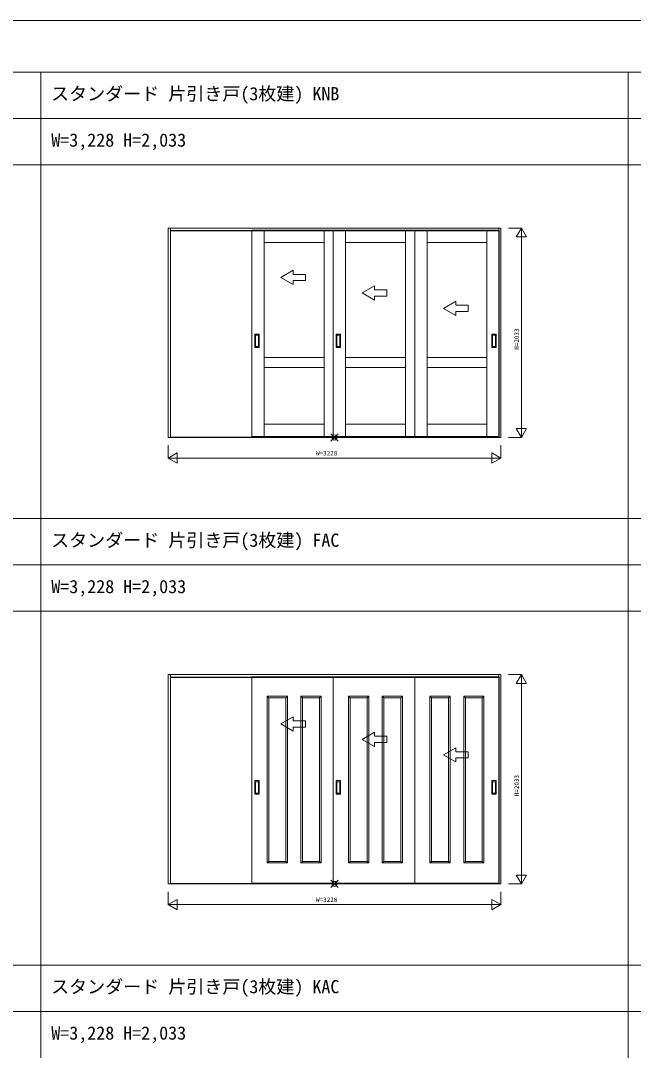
# Model space of a CAD drawing. Units: millimetres, scale not verified. Extents: x -14341 to 14341, y -10000 to 10000.
# Drawn here: x 2562 to 8510, y 1 to 10000 of the extents above; entities that cross this region are included whole.
import ezdxf
from ezdxf.enums import TextEntityAlignment as Align

# ---------------------------------------------------------------- set-up
doc = ezdxf.new("R2010")
doc.units = ezdxf.units.MM
doc.header["$LTSCALE"] = 50
doc.layers.add('0-0_0', color=7, linetype='Continuous')
for name, color, linetype, lineweight in [('0-1_YKK_F1', 7, 'Continuous', 18), ('0-2_YKK_IN', 1, 'Continuous', 18), ('0-3_YKK_A1', 4, 'Continuous', 18), ('0-4_YKK_N1', 2, 'Continuous', 18)]:
    doc.layers.add(name, color=color, linetype=linetype, lineweight=lineweight)
doc.styles.add('ＭＳ ゴシック', font='')
doc.styles.get('ＭＳ ゴシック').set_extended_font_data('MS Gothic')

msp = doc.modelspace()

# ---------------------------------------------------------------- linework, layer by layer
at = {"layer": '0-1_YKK_F1'}
for p, q in [((-14340.51, 10000), (14340.51, 10000)), ((-14340.51, 9500), (14159.49, 9500)), ((2759.49, -10000), (2759.49, 9500)), ((8459.49, -10000), (8459.49, 9500)), ((-14340.51, 9050), (14159.49, 9050)), ((-14340.51, 8600), (14159.49, 8600)), ((-14340.51, 5165), (14159.49, 5165)), ((-14340.51, 4715), (14159.49, 4715)), ((-14340.51, 4265), (14159.49, 4265)), ((-14340.51, 830), (14159.49, 830)), ((-14340.51, 380), (14159.49, 380))]:
    msp.add_line(p, q, dxfattribs=at)
at = {"layer": '0-2_YKK_IN'}
for p, q in [((5574.14, 5917.14), (5644.85, 5987.86)), ((5574.14, 5987.86), (5644.85, 5917.14)), ((5574.14, 1582.14), (5644.85, 1652.86)), ((5574.14, 1652.86), (5644.85, 1582.14))]:
    msp.add_line(p, q, dxfattribs=at)
for centre in [(5609.49, 5952.5), (5609.49, 1617.5)]:
    msp.add_circle(centre, 25, dxfattribs=at)
at = {"layer": '0-3_YKK_A1'}
for p, q in [((3995.49, 7985.5), (7223.49, 7985.5)), ((3995.49, 5952.5), (3995.49, 7985.5)), ((4015.49, 7985.5), (4015.49, 7955.5)), ((4015.49, 7961.5), (7203.49, 7961.5)), ((4015.49, 7958.5), (7203.49, 7958.5)), ((4015.49, 5956.5), (4015.49, 7955.5)), ((7203.49, 7985.5), (7203.49, 7955.5)), ((7203.49, 5956.5), (7203.49, 7955.5)), ((7223.49, 5952.5), (7223.49, 7985.5)), ((5086.99, 7506), (5206.99, 7575.28)), ((5086.99, 7506), (5206.99, 7436.72)), ((5206.99, 7536), (5206.99, 7575.28)), ((5206.99, 7436.72), (5206.99, 7476)), ((5876.99, 7356), (5996.99, 7425.28)), ((5996.99, 7386), (5996.99, 7425.28)), ((5876.99, 7356), (5996.99, 7286.72)), ((5996.99, 7286.72), (5996.99, 7326)), ((6666.99, 7206), (6786.99, 7275.28)), ((6666.99, 7206), (6786.99, 7136.72)), ((6786.99, 7236), (6786.99, 7275.28)), ((6786.99, 7136.72), (6786.99, 7176)), ((4835.99, 6826.5), (4835.99, 6954.5)), ((4876.99, 6955.5), (4836.99, 6955.5)), ((4841.99, 6836.5), (4841.99, 6944.5)), ((4842.99, 6945.5), (4870.99, 6945.5)), ((4871.99, 6944.5), (4871.99, 6836.5)), ((4877.99, 6826.5), (4877.99, 6954.5)), ((5625.99, 6826.5), (5625.99, 6954.5)), ((5666.99, 6955.5), (5626.99, 6955.5)), ((5631.99, 6836.5), (5631.99, 6944.5)), ((5632.99, 6945.5), (5660.99, 6945.5)), ((5661.99, 6944.5), (5661.99, 6836.5)), ((5667.99, 6826.5), (5667.99, 6954.5)), ((7135.99, 6826.5), (7135.99, 6954.5)), ((7136.99, 6955.5), (7176.99, 6955.5)), ((7141.99, 6944.5), (7141.99, 6836.5)), ((7170.99, 6945.5), (7142.99, 6945.5)), ((7171.99, 6836.5), (7171.99, 6944.5)), ((7177.99, 6826.5), (7177.99, 6954.5)), ((4876.99, 6825.5), (4836.99, 6825.5)), ((4870.99, 6835.5), (4842.99, 6835.5)), ((5666.99, 6825.5), (5626.99, 6825.5)), ((5660.99, 6835.5), (5632.99, 6835.5)), ((7136.99, 6825.5), (7176.99, 6825.5)), ((7142.99, 6835.5), (7170.99, 6835.5)), ((4926.99, 6730.5), (5506.99, 6730.5)), ((5716.99, 6730.5), (6296.99, 6730.5)), ((6506.99, 6730.5), (7086.99, 6730.5)), ((5506.99, 6630.5), (4926.99, 6630.5)), ((6296.99, 6630.5), (5716.99, 6630.5)), ((7086.99, 6630.5), (6506.99, 6630.5)), ((4926.99, 6080.5), (5506.99, 6080.5)), ((5716.99, 6080.5), (6296.99, 6080.5)), ((6506.99, 6080.5), (7086.99, 6080.5)), ((7223.49, 5952.5), (3995.49, 5952.5)), ((4015.49, 5952.5), (4015.49, 5956.5)), ((7203.49, 5956.5), (4015.49, 5956.5)), ((5506.99, 5960.5), (4926.99, 5960.5)), ((6296.99, 5960.5), (5716.99, 5960.5)), ((7086.99, 5960.5), (6506.99, 5960.5)), ((7203.49, 5952.5), (7203.49, 5956.5)), ((3995.49, 3650.5), (7223.49, 3650.5)), ((3995.49, 1617.5), (3995.49, 3650.5)), ((4015.49, 3650.5), (4015.49, 3620.5)), ((4015.49, 3626.5), (7203.49, 3626.5)), ((4015.49, 3623.5), (7203.49, 3623.5)), ((4015.49, 1621.5), (4015.49, 3620.5)), ((4806.99, 3629.5), (5596.99, 3629.5)), ((4806.99, 1625.5), (4806.99, 3629.5)), ((5596.99, 3629.5), (6386.99, 3629.5)), ((5596.99, 1625.5), (5596.99, 3629.5)), ((6386.99, 1625.5), (6386.99, 3629.5)), ((7203.49, 3650.5), (7203.49, 3620.5)), ((7203.49, 1621.5), (7203.49, 3620.5)), ((7223.49, 1617.5), (7223.49, 3650.5)), ((4954.89, 3441), (4954.89, 1821)), ((5151.29, 3441), (4954.89, 3441)), ((4970.89, 3425), (4954.89, 3441)), ((4970.89, 3425), (4970.89, 1837)), ((5135.29, 3425), (4970.89, 3425)), ((5135.29, 3425), (5151.29, 3441)), ((5282.69, 3441), (5282.69, 1821)), ((5479.09, 3441), (5282.69, 3441)), ((5298.69, 3425), (5282.69, 3441)), ((5298.69, 3425), (5298.69, 1837)), ((5463.09, 3425), (5298.69, 3425)), ((5463.09, 3425), (5479.09, 3441)), ((5744.89, 3441), (5744.89, 1821)), ((5941.29, 3441), (5744.89, 3441)), ((5760.89, 3425), (5744.89, 3441)), ((5760.89, 3425), (5760.89, 1837)), ((5925.29, 3425), (5760.89, 3425)), ((5925.29, 3425), (5941.29, 3441)), ((6072.69, 3441), (6072.69, 1821)), ((6269.09, 3441), (6072.69, 3441)), ((6088.69, 3425), (6072.69, 3441)), ((6088.69, 3425), (6088.69, 1837)), ((6253.09, 3425), (6088.69, 3425)), ((6253.09, 3425), (6269.09, 3441)), ((6534.89, 3441), (6534.89, 1821)), ((6731.29, 3441), (6534.89, 3441)), ((6550.89, 3425), (6534.89, 3441)), ((6550.89, 3425), (6550.89, 1837)), ((6715.29, 3425), (6550.89, 3425)), ((6715.29, 3425), (6731.29, 3441)), ((6862.69, 3441), (6862.69, 1821)), ((7059.09, 3441), (6862.69, 3441)), ((6878.69, 3425), (6862.69, 3441)), ((6878.69, 3425), (6878.69, 1837)), ((7043.09, 3425), (6878.69, 3425)), ((7043.09, 3425), (7059.09, 3441)), ((5086.99, 3171), (5206.99, 3240.28)), ((5206.99, 3201), (5206.99, 3240.28)), ((5086.99, 3171), (5206.99, 3101.72)), ((5206.99, 3101.72), (5206.99, 3141)), ((5876.99, 3021), (5996.99, 3090.28)), ((5876.99, 3021), (5996.99, 2951.72)), ((5996.99, 3051), (5996.99, 3090.28)), ((5996.99, 2951.72), (5996.99, 2991)), ((6666.99, 2871), (6786.99, 2940.28)), ((6786.99, 2901), (6786.99, 2940.28)), ((6666.99, 2871), (6786.99, 2801.72)), ((6786.99, 2801.72), (6786.99, 2841)), ((4835.99, 2491.5), (4835.99, 2619.5)), ((4876.99, 2620.5), (4836.99, 2620.5)), ((4841.99, 2501.5), (4841.99, 2609.5)), ((4842.99, 2610.5), (4870.99, 2610.5)), ((4871.99, 2609.5), (4871.99, 2501.5)), ((4877.99, 2491.5), (4877.99, 2619.5)), ((5625.99, 2491.5), (5625.99, 2619.5)), ((5666.99, 2620.5), (5626.99, 2620.5)), ((5631.99, 2501.5), (5631.99, 2609.5)), ((5632.99, 2610.5), (5660.99, 2610.5)), ((5661.99, 2609.5), (5661.99, 2501.5)), ((5667.99, 2491.5), (5667.99, 2619.5)), ((7135.99, 2491.5), (7135.99, 2619.5)), ((7136.99, 2620.5), (7176.99, 2620.5)), ((7141.99, 2609.5), (7141.99, 2501.5)), ((7170.99, 2610.5), (7142.99, 2610.5)), ((7171.99, 2501.5), (7171.99, 2609.5)), ((7177.99, 2491.5), (7177.99, 2619.5)), ((4870.99, 2500.5), (4842.99, 2500.5)), ((5660.99, 2500.5), (5632.99, 2500.5)), ((7142.99, 2500.5), (7170.99, 2500.5)), ((4876.99, 2490.5), (4836.99, 2490.5)), ((5666.99, 2490.5), (5626.99, 2490.5)), ((7136.99, 2490.5), (7176.99, 2490.5)), ((4970.89, 1837), (4954.89, 1821)), ((5135.29, 1837), (5151.29, 1821)), ((5298.69, 1837), (5282.69, 1821)), ((5463.09, 1837), (5479.09, 1821)), ((5760.89, 1837), (5744.89, 1821)), ((5925.29, 1837), (5941.29, 1821)), ((6088.69, 1837), (6072.69, 1821)), ((6253.09, 1837), (6269.09, 1821)), ((6550.89, 1837), (6534.89, 1821)), ((6715.29, 1837), (6731.29, 1821)), ((6878.69, 1837), (6862.69, 1821)), ((7043.09, 1837), (7059.09, 1821)), ((7223.49, 1617.5), (3995.49, 1617.5)), ((4015.49, 1617.5), (4015.49, 1621.5)), ((7203.49, 1621.5), (4015.49, 1621.5)), ((5596.99, 1625.5), (4806.99, 1625.5)), ((6386.99, 1625.5), (5596.99, 1625.5)), ((7206.99, 1625.5), (6386.99, 1625.5)), ((7203.49, 1617.5), (7203.49, 1621.5))]:
    msp.add_line(p, q, dxfattribs=at)
for points in [[(4926.99, 5960.5), (4806.99, 5960.5), (4806.99, 7964.5), (4926.99, 7964.5)], [(5506.99, 7844.5), (4926.99, 7844.5), (4926.99, 7964.5), (5506.99, 7964.5)], [(5716.99, 5960.5), (5596.99, 5960.5), (5596.99, 7964.5), (5716.99, 7964.5)], [(6296.99, 7844.5), (5716.99, 7844.5), (5716.99, 7964.5), (6296.99, 7964.5)], [(6506.99, 5960.5), (6386.99, 5960.5), (6386.99, 7964.5), (6506.99, 7964.5)], [(7086.99, 7844.5), (6506.99, 7844.5), (6506.99, 7964.5), (7086.99, 7964.5)], [(7206.99, 5960.5), (7086.99, 5960.5), (7086.99, 7964.5), (7206.99, 7964.5)]]:
    msp.add_lwpolyline(points, close=True, dxfattribs=at)
for points in [[(5596.99, 5960.5), (5506.99, 5960.5), (5506.99, 7964.5), (5596.99, 7964.5)], [(6386.99, 5960.5), (6296.99, 5960.5), (6296.99, 7964.5), (6386.99, 7964.5)], [(5206.99, 7536), (5326.99, 7536), (5326.99, 7476), (5206.99, 7476)], [(5996.99, 7386), (6116.99, 7386), (6116.99, 7326), (5996.99, 7326)], [(6786.99, 7236), (6906.99, 7236), (6906.99, 7176), (6786.99, 7176)], [(6386.99, 3629.5), (7206.99, 3629.5), (7206.99, 1625.5)], [(4954.89, 1821), (5151.29, 1821), (5151.29, 3441)], [(4970.89, 1837), (5135.29, 1837), (5135.29, 3425)], [(5282.69, 1821), (5479.09, 1821), (5479.09, 3441)], [(5298.69, 1837), (5463.09, 1837), (5463.09, 3425)], [(5744.89, 1821), (5941.29, 1821), (5941.29, 3441)], [(5760.89, 1837), (5925.29, 1837), (5925.29, 3425)], [(6072.69, 1821), (6269.09, 1821), (6269.09, 3441)], [(6088.69, 1837), (6253.09, 1837), (6253.09, 3425)], [(6534.89, 1821), (6731.29, 1821), (6731.29, 3441)], [(6550.89, 1837), (6715.29, 1837), (6715.29, 3425)], [(6862.69, 1821), (7059.09, 1821), (7059.09, 3441)], [(6878.69, 1837), (7043.09, 1837), (7043.09, 3425)], [(5206.99, 3201), (5326.99, 3201), (5326.99, 3141), (5206.99, 3141)], [(5996.99, 3051), (6116.99, 3051), (6116.99, 2991), (5996.99, 2991)], [(6786.99, 2901), (6906.99, 2901), (6906.99, 2841), (6786.99, 2841)]]:
    msp.add_lwpolyline(points, dxfattribs=at)
for centre, start, end in [((4836.99, 6954.5), 90, 180), ((4842.99, 6944.5), 90, 180), ((4870.99, 6944.5), 0, 90), ((4876.99, 6954.5), 0, 90), ((5626.99, 6954.5), 90, 180), ((5632.99, 6944.5), 90, 180), ((5660.99, 6944.5), 0, 90), ((5666.99, 6954.5), 0, 90), ((7136.99, 6954.5), 90, 180), ((7142.99, 6944.5), 90, 180), ((7170.99, 6944.5), 360, 90), ((7176.99, 6954.5), 0, 90), ((4836.99, 6826.5), 180, 270), ((4842.99, 6836.5), 180, 270), ((4870.99, 6836.5), 270, 0), ((4876.99, 6826.5), 270, 0), ((5626.99, 6826.5), 180, 270), ((5632.99, 6836.5), 180, 270), ((5660.99, 6836.5), 270, 0), ((5666.99, 6826.5), 270, 0), ((7136.99, 6826.5), 180, 270), ((7142.99, 6836.5), 180, 270), ((7170.99, 6836.5), 270, 360), ((7176.99, 6826.5), 270, 0), ((4836.99, 2619.5), 90, 180), ((4842.99, 2609.5), 90, 180), ((4870.99, 2609.5), 0, 90), ((4876.99, 2619.5), 0, 90), ((5626.99, 2619.5), 90, 180), ((5632.99, 2609.5), 90, 180), ((5660.99, 2609.5), 0, 90), ((5666.99, 2619.5), 0, 90), ((7136.99, 2619.5), 90, 180), ((7142.99, 2609.5), 90, 180), ((7170.99, 2609.5), 360, 90), ((7176.99, 2619.5), 0, 90), ((4842.99, 2501.5), 180, 270), ((4870.99, 2501.5), 270, 0), ((5632.99, 2501.5), 180, 270), ((5660.99, 2501.5), 270, 0), ((7142.99, 2501.5), 180, 270), ((7170.99, 2501.5), 270, 360), ((4836.99, 2491.5), 180, 270), ((4876.99, 2491.5), 270, 0), ((5626.99, 2491.5), 180, 270), ((5666.99, 2491.5), 270, 0), ((7136.99, 2491.5), 180, 270), ((7176.99, 2491.5), 270, 0)]:
    msp.add_arc(centre, 1, start, end, dxfattribs=at)
at = {"layer": '0-4_YKK_N1'}
for p, q in [((7298.49, 7985.5), (7423.49, 7985.5)), ((7373.49, 7898.9), (7473.49, 7898.9)), ((7423.49, 7985.5), (7423.49, 5952.5)), ((7373.49, 6039.1), (7473.49, 6039.1)), ((7298.49, 5952.5), (7423.49, 5952.5)), ((3995.49, 5752.5), (4082.09, 5802.5)), ((4082.09, 5802.5), (4082.09, 5702.5)), ((7136.89, 5802.5), (7223.49, 5752.5)), ((7223.49, 5877.5), (7223.49, 5752.5)), ((3995.49, 5752.5), (4082.09, 5702.5)), ((7298.49, 3650.5), (7423.49, 3650.5)), ((7423.49, 3650.5), (7423.49, 1617.5)), ((7373.49, 3563.9), (7473.49, 3563.9)), ((7373.49, 1704.1), (7473.49, 1704.1)), ((7298.49, 1617.5), (7423.49, 1617.5)), ((7223.49, 1542.5), (7223.49, 1417.5)), ((3995.49, 1417.5), (4082.09, 1467.5)), ((3995.49, 1417.5), (4082.09, 1367.5)), ((4082.09, 1467.5), (4082.09, 1367.5)), ((7136.89, 1467.5), (7223.49, 1417.5))]:
    msp.add_line(p, q, dxfattribs=at)
for points in [[(7373.49, 7898.9), (7423.49, 7985.5), (7473.49, 7898.9)], [(7373.49, 6039.1), (7423.49, 5952.5), (7473.49, 6039.1)], [(3995.49, 5877.5), (3995.49, 5752.5), (7223.49, 5752.5)], [(7136.89, 5802.5), (7136.89, 5702.5), (7223.49, 5752.5)], [(7373.49, 3563.9), (7423.49, 3650.5), (7473.49, 3563.9)], [(7373.49, 1704.1), (7423.49, 1617.5), (7473.49, 1704.1)], [(3995.49, 1542.5), (3995.49, 1417.5), (7223.49, 1417.5)], [(7136.89, 1467.5), (7136.89, 1367.5), (7223.49, 1417.5)]]:
    msp.add_lwpolyline(points, dxfattribs=at)

# ---------------------------------------------------------------- texts
at = {"layer": '0-0_0', "style": 'ＭＳ ゴシック'}
for s, p in [('スタンダード 片引き戸(3枚建) KNB', (2857.49, 9187.5)), ('W=3,228 H=2,033', (2859.49, 8737.5)), ('スタンダード 片引き戸(3枚建) FAC', (2857.49, 4852.5)), ('W=3,228 H=2,033', (2859.49, 4402.5)), ('スタンダード 片引き戸(3枚建) KAC', (2857.49, 517.5)), ('W=3,228 H=2,033', (2859.49, 67.5))]:
    msp.add_text(s, height=128.3, dxfattribs=at).set_placement(p, align=Align.BOTTOM_LEFT)
at = {"layer": '0-4_YKK_N1', "color": 7, "style": 'ＭＳ ゴシック'}
for p in [(7411.49, 6804), (7411.49, 2469)]:
    msp.add_text('H=2033', height=43.99, rotation=90, dxfattribs=at).set_placement(p, align=Align.BOTTOM_LEFT)
for p in [(5429.49, 5764.5), (5429.49, 1429.5)]:
    msp.add_text('W=3228', height=43.99, dxfattribs=at).set_placement(p, align=Align.BOTTOM_LEFT)

doc.saveas('drawing.dxf')
